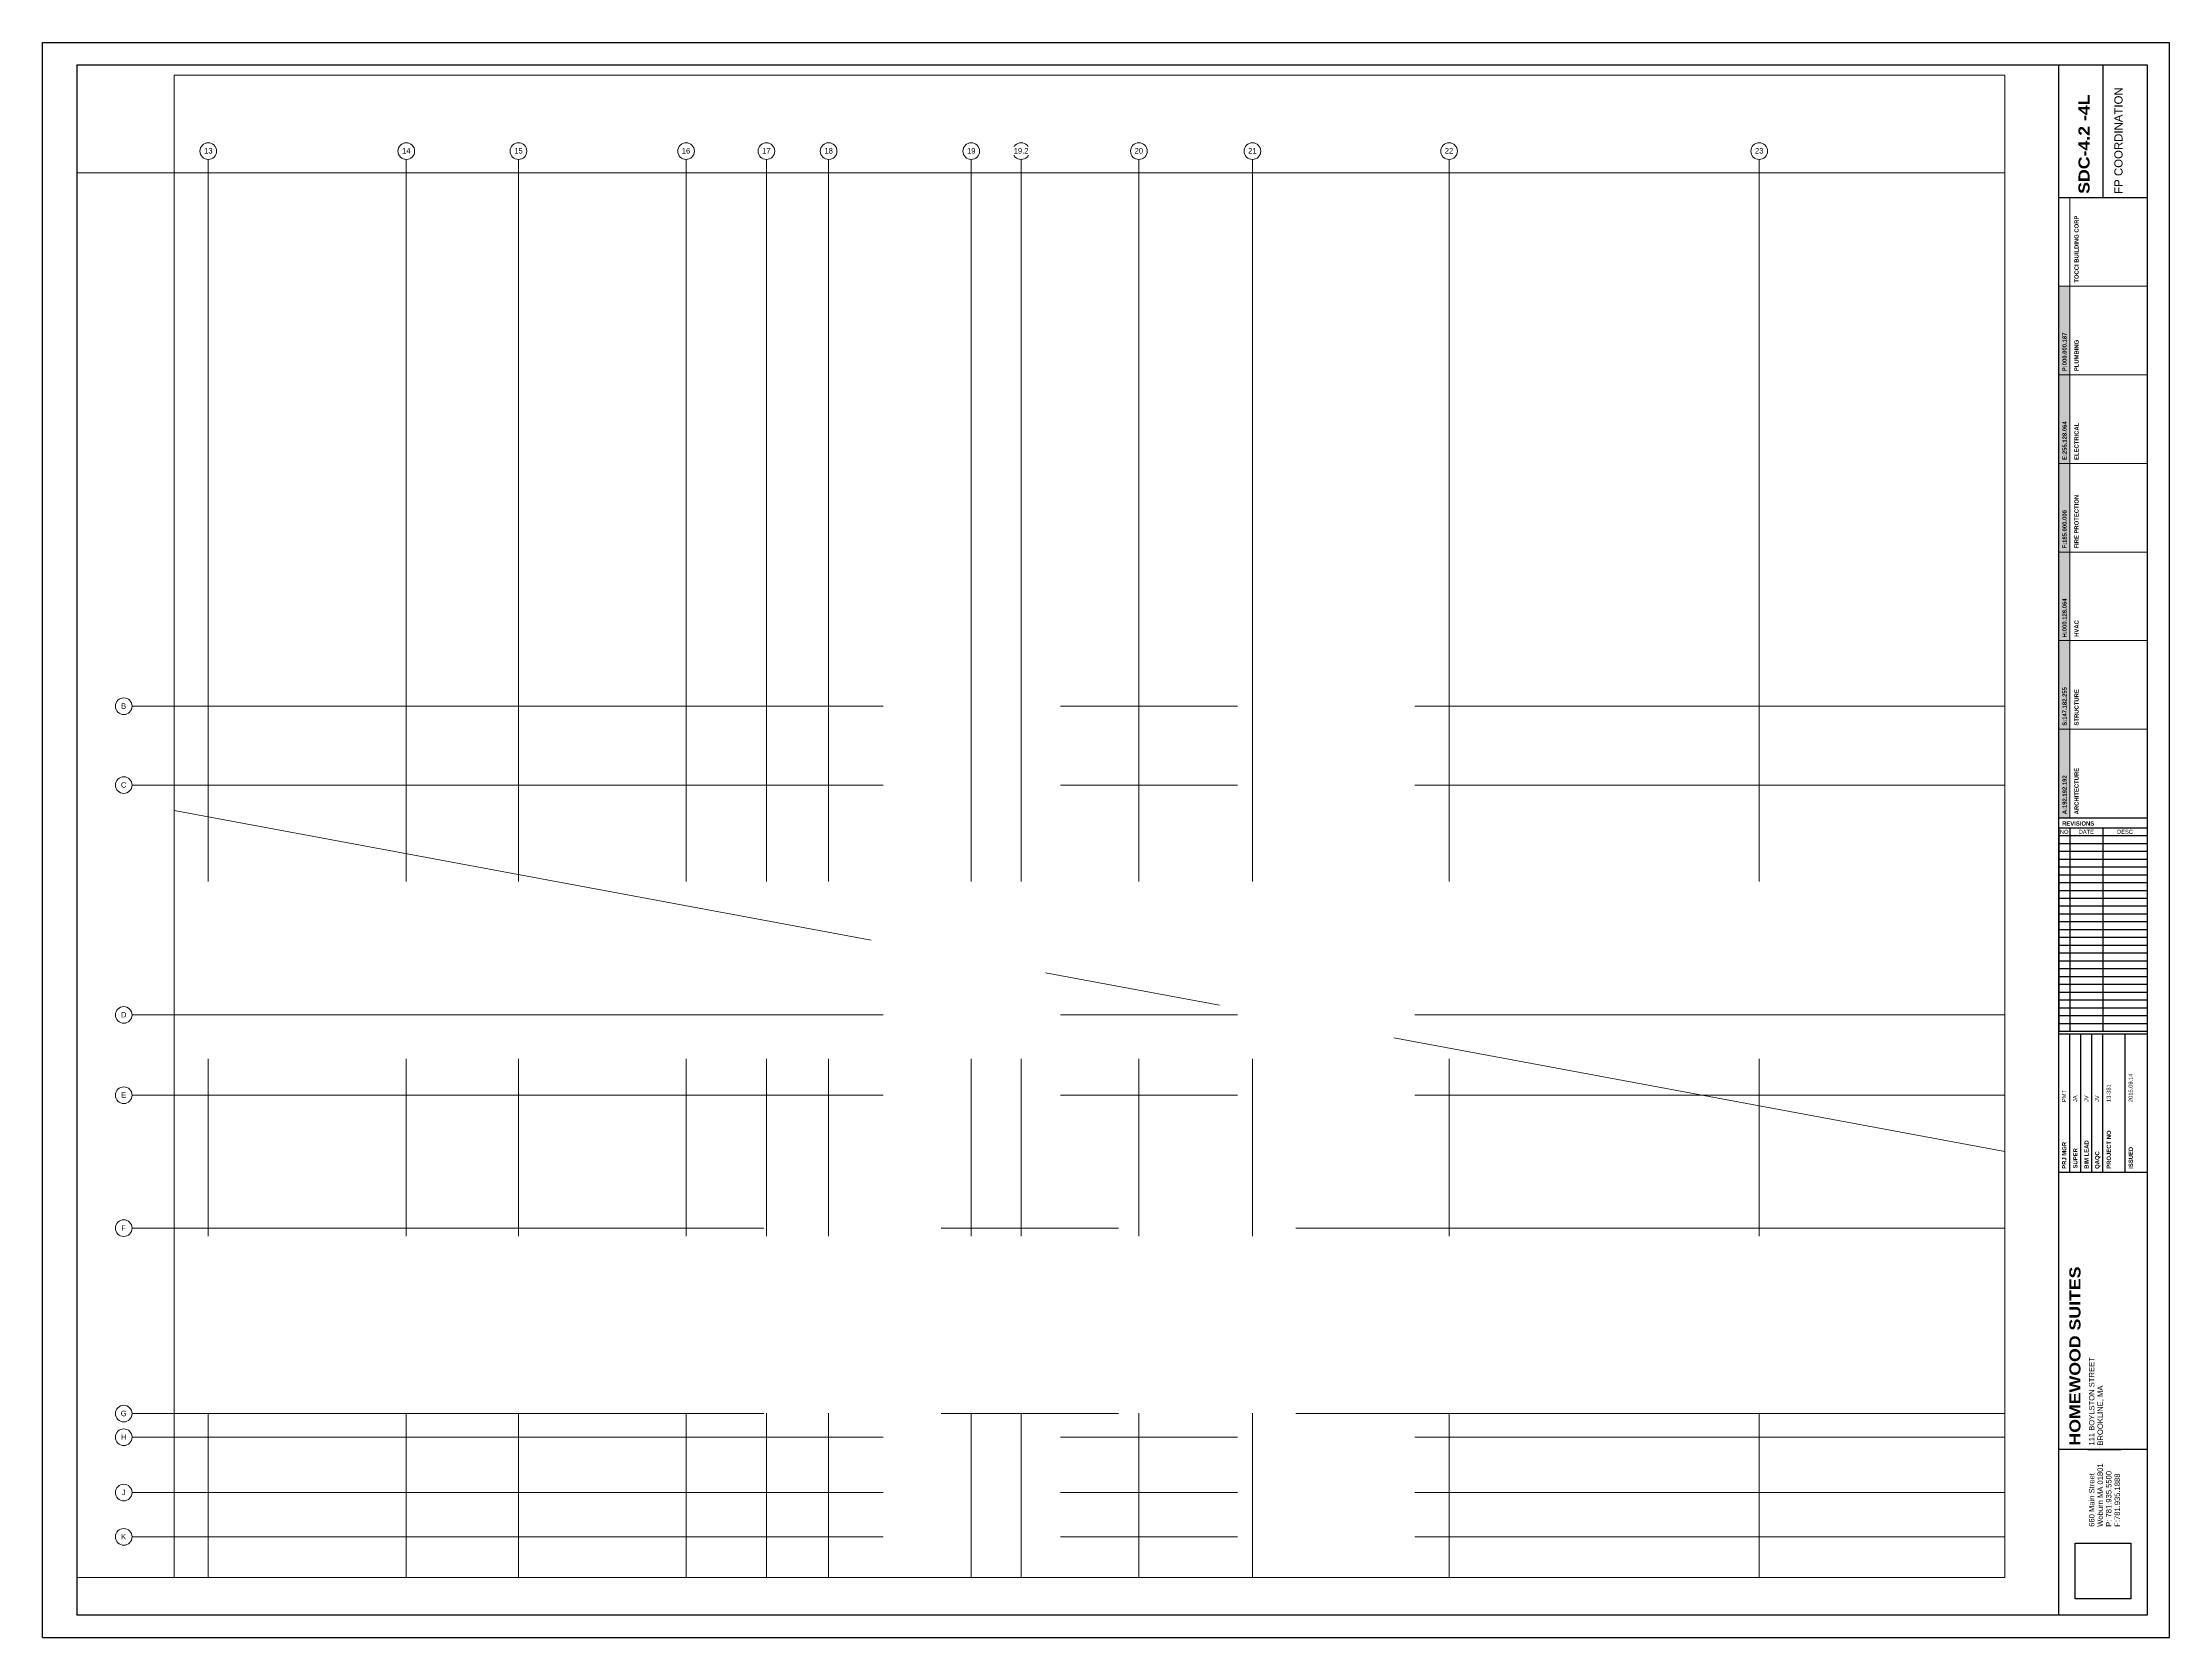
# Paper-space layout 'SDC - 0.0 - LL_A2' of a CAD drawing. Header units: inches. Extents: x -5.5 to 42.5, y -0.2 to 35.8.
# The model-space entities are those that its viewports show. They can reach past a viewport. Long polylines and large blocks are cut down to what shows.
import ezdxf

# ---------------------------------------------------------------- set-up
doc = ezdxf.new("R2010")
doc.units = ezdxf.units.IN
doc.header["$MEASUREMENT"] = 0
doc.linetypes.add('Grid Line', pattern=[0.875, 0.5, -0.125, 0.125, -0.125])
for name, color, linetype, lineweight in [('A-ANNO-NOTE', 250, 'Continuous', 9), ('S-GRID', 8, 'Continuous', 9), ('S-GRID-IDEN', 8, 'Continuous', 13)]:
    doc.layers.add(name, color=color, linetype=linetype, lineweight=lineweight)
doc.layers.add('VIEWPORT', color=7, linetype='Continuous', plot=False)
doc.layers.add('X - REF - ELEC', color=7, linetype='Continuous', true_color=0xff8040)
doc.styles.add('Arial', font='arial.ttf', dxfattribs={"height": 3.934132})
doc.styles.add('Arial Black', font='', dxfattribs={"height": 0.25})
doc.styles.add('Arial_1', font='arial.ttf', dxfattribs={"height": 5.901198})
doc.styles.add('Arial_2', font='arial.ttf', dxfattribs={"height": 0.092206})
doc.styles.add('Arial_B', font='arialbd.ttf', dxfattribs={"height": 0.095133})
doc.styles.get('Arial Black').set_extended_font_data('Arial Black')
picture_1 = doc.add_image_def('image1.jpg', size_in_pixel=(300, 300))

# ---------------------------------------------------------------- blocks, each defined once
blk = doc.blocks.new('Coordination Legend_36X48_2011 - Coordination Legend_36X48_2011-2112261-')
at = {"layer": 'A-ANNO-NOTE'}
for color, points in [(5, [(0, 10), (0, 12), (0.25, 12), (0.25, 10)]), (3, [(0, 4), (0, 6), (0.25, 6), (0.25, 4)]), (253, [(0, 2), (0.25, 2), (0.25, 0), (0, 0)])]:
    blk.add_hatch(color=color, dxfattribs=at).paths.add_polyline_path(points, flags=0)
at = {"layer": 'A-ANNO-NOTE', "true_color": 0xff8040, "transparency": 33554687}
blk.add_hatch(color=11, dxfattribs=at).paths.add_polyline_path([(0, 10), (0.25, 10), (0.25, 8), (0, 8)], flags=0)
at = {"layer": 'A-ANNO-NOTE', "true_color": 0xb90000}
blk.add_hatch(color=12, dxfattribs=at).paths.add_polyline_path([(0, 8), (0.25, 8), (0.25, 6), (0, 6)], flags=0)
at = {"layer": 'A-ANNO-NOTE', "true_color": 0x93b6ff}
blk.add_hatch(color=151, dxfattribs=at).paths.add_polyline_path([(0, 4), (0.25, 4), (0.25, 2), (0, 2)], flags=0)
at = {"layer": 'A-ANNO-NOTE'}
for p, q in [((0.25, 12), (0.25, 14)), ((0.25, 12), (0, 12)), ((0, 12), (0, 10)), ((0.25, 12), (2, 12)), ((0.25, 10), (0.25, 12)), ((0, 10), (0.25, 10)), ((0, 10), (0, 8)), ((0.25, 10), (0, 10)), ((0.25, 10), (2, 10)), ((0.25, 8), (0.25, 10)), ((0, 8), (0.25, 8)), ((0, 8), (0, 6)), ((0.25, 8), (0, 8)), ((0.25, 8), (2, 8)), ((0.25, 6), (0.25, 8)), ((0, 6), (0.25, 6)), ((0.25, 6), (0, 6)), ((0, 6), (0, 4)), ((0.25, 6), (2, 6)), ((0.25, 4), (0.25, 6)), ((0, 4), (0.25, 4)), ((0, 4), (0, 2)), ((0.25, 4), (0, 4)), ((0.25, 4), (2, 4)), ((0.25, 2), (0.25, 4)), ((0, 2), (0.25, 2)), ((0, 2), (0, 0)), ((0.25, 2), (0, 2)), ((0.25, 2), (2, 2)), ((0.25, 0), (0.25, 2)), ((0, 0), (0.25, 0))]:
    blk.add_line(p, q, dxfattribs=at)
at = {"layer": 'A-ANNO-NOTE', "char_height": 0.09513, "attachment_point": 1, "rotation": 90, "line_spacing_factor": 0.938532, "style": 'Arial_B'}
for s, insert, width in [('P:000.000.187', (0.085, 10.082), 1.008), ('E:255.128.064', (0.085, 8.078), 1.008), ('F:185.000.000', (0.085, 6.081), 1.00012), ('H:000.128.064', (0.085, 4.072), 1.017), ('S:147.182.255', (0.085, 2.079), 1.008), ('A:192.192.192', (0.085, 0.081), 1.01362)]:
    blk.add_mtext(s, dxfattribs=dict(at, insert=insert, width=width))
blk = doc.blocks.new('Grid - 3_16_-139788-FOURTH LEVEL')
at = {"layer": 'S-GRID-IDEN'}
blk.add_circle((0, 0), 0.188, dxfattribs=at)

msp = doc.modelspace()

# ---------------------------------------------------------------- linework, layer by layer
at = {"layer": 'S-GRID', "linetype": 'Grid Line'}
msp.add_line((-3580, 1488.3), (228, 778.5), dxfattribs=at)

# ---------------------------------------------------------------- block references
at = {"layer": 'S-GRID-IDEN', "xscale": 31.99999999999999, "yscale": 31.99999999999999, "zscale": 31.99999999999999}
for p, rotation in [((-2356, 1777.7), 180), ((-2213, 1777.7), 180), ((-2132, 1777.7), 180), ((-2011, 1777.7), 180), ((-1953, 1777.7), 180), ((-1908, 1777.7), 180), ((-1805, 1777.7), 180), ((-1769, 1777.7), 180), ((-1684, 1777.7), 180), ((-1602, 1777.7), 180), ((-1460, 1777.7), 180), ((-1236, 1777.7), 180), ((-3672.4, 1340), 269.9999999999996), ((-3672.4, 1283), 269.9999999999996), ((-3672.4, 1117), 269.9999999999996), ((-3672.4, 1059), 269.9999999999996), ((-3672.4, 963), 90), ((-3672.4, 829), 90), ((-3672.4, 812), 269.9999999999996), ((-3672.4, 772), 269.9999999999996), ((-3672.4, 740), 269.9999999999996)]:
    msp.add_blockref('Grid - 3_16_-139788-FOURTH LEVEL', p, dxfattribs=dict(at, rotation=rotation))

# ---------------------------------------------------------------- next in the draw order: texts
at = {"layer": 'S-GRID-IDEN', "lineweight": 9, "char_height": 3.93, "attachment_point": 2, "line_spacing_factor": 0.938532, "style": 'Arial', "bg_fill": 3, "box_fill_scale": 1.25, "bg_fill_color": 0, "bg_fill_transparency": 0}
for s, insert, width in [('13', (-2356, 1779.9), 7.296), ('14', (-2213, 1779.9), 7.296), ('15', (-2132, 1779.9), 7.296), ('16', (-2011, 1779.9), 7.296), ('17', (-1953, 1779.9), 7.296), ('18', (-1908, 1779.9), 7.296), ('19', (-1805, 1779.9), 7.296), ('19.2', (-1769, 1779.9), 12.768), ('20', (-1684, 1779.9), 7.296), ('21', (-1602, 1779.9), 7.296), ('22', (-1460, 1779.9), 7.296), ('23', (-1236, 1779.9), 7.296), ('B', (-3672.4, 1342.1), 4.368), ('C', (-3672.4, 1285.1), 4.704), ('D', (-3672.4, 1119.1), 4.704), ('E', (-3672.4, 1061.1), 4.368), ('F', (-3672.4, 965.1), 3.984), ('G', (-3672.4, 831.1), 5.088), ('H', (-3672.4, 814.1), 4.704), ('J', (-3672.4, 774.1), 3.264), ('K', (-3672.4, 742.1), 4.368)]:
    msp.add_mtext(s, dxfattribs=dict(at, insert=insert, width=width))

# ---------------------------------------------------------------- next in the draw order: linework, layer by layer
at = {"layer": 'S-GRID', "linetype": 'Grid Line'}
for p, q in [((-2356, 1771.7), (-2356, -484.3)), ((-2213, 1771.7), (-2213, -484.3)), ((-2132, 1771.7), (-2132, -484.3)), ((-2011, 1771.7), (-2011, -484.3)), ((-1953, 1771.7), (-1953, -484.3)), ((-1908, 1771.7), (-1908, -484.3)), ((-1805, 1771.7), (-1805, -484.3)), ((-1769, 1771.7), (-1769, -484.3)), ((-1684, 1771.7), (-1684, -484.3)), ((-1602, 1771.7), (-1602, -484.3)), ((-1460, 1771.7), (-1460, -484.3)), ((-1236, 1771.7), (-1236, -484.3)), ((-3666.4, 1340), (228, 1340)), ((-3666.4, 1283), (228, 1283)), ((-3666.4, 1117), (228, 1117)), ((-3666.4, 1059), (228, 1059)), ((228, 963), (-3666.4, 963)), ((228, 829), (-3666.4, 829)), ((-3666.4, 812), (228, 812)), ((-3666.4, 772), (228, 772)), ((-3666.4, 740), (228, 740))]:
    msp.add_line(p, q, dxfattribs=at)

psp = doc.layouts.new('SDC - 0.0 - LL_A2')

# ---------------------------------------------------------------- linework, layer by layer
for p, q in [((-5.512, 35.801), (42.488, 35.801)), ((-5.512, -0.199), (-5.512, 35.801)), ((42.488, -0.199), (42.488, 35.801)), ((-4.736, 35.301), (41.988, 35.301)), ((-4.736, 35.301), (-4.736, 0.301)), ((40.988, 35.301), (40.988, 32.301)), ((41.988, 35.301), (41.988, 0.301)), ((39.988, 32.301), (41.988, 32.301)), ((41.985, 18.071), (41.985, 17.894)), ((41.985, 17.894), (41.985, 13.477)), ((41.985, 17.717), (39.99, 17.717)), ((41.985, 17.541), (39.99, 17.541)), ((41.985, 17.364), (39.99, 17.364)), ((41.985, 17.187), (39.99, 17.187)), ((41.985, 17.011), (39.99, 17.011)), ((41.985, 16.834), (39.99, 16.834)), ((41.985, 16.657), (39.99, 16.657)), ((41.985, 16.481), (39.99, 16.481)), ((41.985, 16.304), (39.99, 16.304)), ((41.985, 16.127), (39.99, 16.127)), ((41.985, 15.951), (39.99, 15.951)), ((41.985, 15.774), (39.99, 15.774)), ((41.985, 15.597), (39.99, 15.597)), ((41.985, 15.42), (39.99, 15.42)), ((41.985, 15.244), (39.99, 15.244)), ((41.985, 15.067), (39.99, 15.067)), ((41.985, 14.89), (39.99, 14.89)), ((41.985, 14.714), (39.99, 14.714)), ((41.985, 14.537), (39.99, 14.537)), ((41.985, 14.36), (39.99, 14.36)), ((41.985, 14.184), (39.99, 14.184)), ((41.985, 14.007), (39.99, 14.007)), ((41.985, 13.83), (39.99, 13.83)), ((41.985, 13.654), (39.99, 13.654)), ((41.985, 13.477), (39.99, 13.477)), ((39.988, 13.426), (41.988, 13.426)), ((40.238, 10.301), (40.238, 13.426)), ((40.488, 10.301), (40.488, 13.426)), ((40.738, 10.301), (40.738, 13.426)), ((40.988, 10.301), (40.988, 13.426)), ((41.488, 10.301), (41.488, 13.426)), ((39.988, 10.301), (41.988, 10.301)), ((41.988, 0.301), (-4.736, 0.301)), ((-5.512, -0.199), (42.488, -0.199))]:
    psp.add_line(p, q)

# ---------------------------------------------------------------- texts
at = {"lineweight": 9, "attachment_point": 1, "rotation": 90}
for s, insert, char_height, width, line_spacing_factor, style in [('SDC-4.2 -4L', (40.435, 32.386), 0.25, 2.82013, 1.176471, 'Arial Black'), ('FP COORDINATION', (41.245, 32.386), 0.18441, 3.09825, 0.938532, 'Arial_1'), ('2015.09.14', (41.565, 11.886), 0.0922, 0.7695, 0.938532, 'Arial_2'), ('PMT', (40.064, 11.886), 0.0922, 0.17888, 0.938532, 'Arial_2'), ('JA', (40.314, 11.886), 0.0922, 0.33187, 0.938532, 'Arial_2'), ('JV', (40.568, 11.886), 0.0922, 0.315, 0.938532, 'Arial_2'), ('JV', (40.807, 11.886), 0.0922, 0.58612, 0.938532, 'Arial_2'), ('13-381', (41.069, 11.886), 0.0922, 0.5625, 0.938532, 'Arial_2')]:
    psp.add_mtext(s, dxfattribs=dict(at, insert=insert, char_height=char_height, width=width, line_spacing_factor=line_spacing_factor, style=style))
at = {"color": 7, "insert": (40.066, 18.221), "char_height": 0.0951, "width": 0.83812, "attachment_point": 1, "line_spacing_factor": 0.938532, "style": 'Arial_B', "bg_fill": 3, "box_fill_scale": 1.25, "bg_fill_color": 0, "bg_fill_transparency": 0}
psp.add_mtext('REVISIONS', dxfattribs=at)
at = {"insert": (41.485, 18.032), "char_height": 0.0922, "width": 0.42525, "attachment_point": 2, "line_spacing_factor": 0.938532, "style": 'Arial_2'}
psp.add_mtext('DESC', dxfattribs=at)
at = {"color": 7, "lineweight": 30, "insert": (40.672, 2.299), "char_height": 0.12294, "width": 1.7055, "attachment_point": 1, "rotation": 90, "line_spacing_factor": 0.938532, "style": 'Arial', "bg_fill": 3, "box_fill_scale": 1.25, "bg_fill_color": 0, "bg_fill_transparency": 0}
psp.add_mtext('660 Main Street\\PWoburn MA 01801\\PP: 781.935.5500\\PF:781.935.1888', dxfattribs=at)

# ---------------------------------------------------------------- pictures from other files: only their frames are drawn
at = {"layer": 'X - REF - ELEC'}
image = psp.add_image(picture_1, insert=(41.613, 0.676), size_in_units=(1.25, 1.25), rotation=90, dxfattribs=at)
image.dxf.flags = 7

# ---------------------------------------------------------------- viewports
at = {"layer": 'VIEWPORT'}
psp.add_viewport(center=(18.114, 33.962), size=(41.311, 2.199761), view_center_point=(-1719.697, 1797.285), view_height=70.39241, dxfattribs=at)
for center, size, view_center_point, view_height, status in [((-3.639, 17.01), (2.195, 31.7036), (-3671.081, 1218.022), 1014.5142, 4), ((18.114, 17.01), (41.311, 31.70357), (-1719.697, 1218.022), 1014.51416, 3)]:
    psp.add_viewport(center=center, size=size, view_center_point=view_center_point, view_height=view_height, status=status, dxfattribs=at)

# ---------------------------------------------------------------- next in the draw order: linework, layer by layer
for p, q in [((40.239, 18.071), (39.99, 18.071)), ((39.99, 18.071), (39.99, 17.894)), ((41.985, 17.894), (39.99, 17.894)), ((39.99, 17.894), (39.99, 13.477)), ((40.984, 18.071), (40.239, 18.071)), ((40.239, 18.071), (40.239, 17.894)), ((40.239, 17.894), (40.239, 13.477)), ((41.985, 18.071), (40.984, 18.071)), ((40.984, 18.071), (40.984, 17.894)), ((40.984, 17.894), (40.984, 13.477)), ((39.988, 4.051), (41.988, 4.051))]:
    psp.add_line(p, q)

# ---------------------------------------------------------------- next in the draw order: block references
psp.add_blockref('Coordination Legend_36X48_2011 - Coordination Legend_36X48_2011-2112261-', (39.988, 18.301))

# ---------------------------------------------------------------- next in the draw order: texts
at = {"char_height": 0.0922, "attachment_point": 2, "line_spacing_factor": 0.938532, "style": 'Arial_2'}
for s, insert, width in [('NO', (40.115, 18.032), 0.2295), ('DATE', (40.612, 18.032), 0.40837)]:
    psp.add_mtext(s, dxfattribs=dict(at, insert=insert, width=width))
at = {"color": 7, "char_height": 0.0951, "attachment_point": 1, "rotation": 90, "line_spacing_factor": 0.938532, "style": 'Arial_B', "bg_fill": 3, "box_fill_scale": 1.25, "bg_fill_color": 0, "bg_fill_transparency": 0}
for s, insert, width in [('PRJ MGR', (40.067, 10.381), 0.702), ('ISSUED', (41.568, 10.381), 0.57262)]:
    psp.add_mtext(s, dxfattribs=dict(at, insert=insert, width=width))
at = {"lineweight": 9, "insert": (40.23, 4.132), "char_height": 0.25, "width": 5.86061, "attachment_point": 1, "rotation": 90, "line_spacing_factor": 1.176471, "style": 'Arial Black'}
psp.add_mtext('HOMEWOOD SUITES', dxfattribs=at)

# ---------------------------------------------------------------- next in the draw order: linework, layer by layer
psp.add_line((39.988, 35.301), (39.988, 0.301))

# ---------------------------------------------------------------- next in the draw order: texts
at = {"attachment_point": 1, "rotation": 90, "line_spacing_factor": 0.938532, "style": 'Arial_B', "bg_fill": 3, "box_fill_scale": 1.25, "bg_fill_color": 0, "bg_fill_transparency": 0}
for s, insert, char_height, width in [('TOCCI BUILDING CORP', (40.343, 30.381), 0.09513, 1.75725), ('PLUMBING', (40.343, 28.383), 0.0951, 0.82237), ('ELECTRICAL', (40.343, 26.379), 0.0951, 0.97312), ('FIRE PROTECTION', (40.343, 24.38), 0.09513, 1.40512), ('HVAC', (40.343, 22.387), 0.0951, 0.43312), ('STRUCTURE', (40.343, 20.386), 0.0951, 0.95062), ('ARCHITECTURE', (40.343, 18.381), 0.09513, 1.21275)]:
    psp.add_mtext(s, dxfattribs=dict(at, insert=insert, char_height=char_height, width=width))
at = {"color": 7, "insert": (40.317, 10.388), "char_height": 0.0951, "width": 0.52987, "attachment_point": 1, "rotation": 90, "line_spacing_factor": 0.938532, "style": 'Arial_B', "bg_fill": 3, "box_fill_scale": 1.25, "bg_fill_color": 0, "bg_fill_transparency": 0}
psp.add_mtext('SUPER', dxfattribs=at)
at = {"lineweight": 9, "insert": (40.672, 4.132), "char_height": 0.12294, "width": 2.136, "attachment_point": 1, "rotation": 90, "line_spacing_factor": 0.938532, "style": 'Arial', "bg_fill": 3, "box_fill_scale": 1.25, "bg_fill_color": 0, "bg_fill_transparency": 0}
psp.add_mtext('111 BOYLSTON STREET \\PBROOKLINE, MA', dxfattribs=at)

# ---------------------------------------------------------------- next in the draw order: linework, layer by layer
psp.add_line((39.988, 18.301), (41.988, 18.301))

# ---------------------------------------------------------------- next in the draw order: texts
at = {"color": 7, "insert": (40.57, 10.38), "char_height": 0.0951, "width": 0.74137, "attachment_point": 1, "rotation": 90, "line_spacing_factor": 0.938532, "style": 'Arial_B', "bg_fill": 3, "box_fill_scale": 1.25, "bg_fill_color": 0, "bg_fill_transparency": 0}
psp.add_mtext('BIM LEAD', dxfattribs=at)

# ---------------------------------------------------------------- next in the draw order: texts
at = {"color": 7, "insert": (40.809, 10.378), "char_height": 0.0951, "width": 0.46012, "attachment_point": 1, "rotation": 90, "line_spacing_factor": 0.938532, "style": 'Arial_B', "bg_fill": 3, "box_fill_scale": 1.25, "bg_fill_color": 0, "bg_fill_transparency": 0}
psp.add_mtext('QAQC', dxfattribs=at)

# ---------------------------------------------------------------- next in the draw order: texts
at = {"color": 7, "insert": (41.072, 10.381), "char_height": 0.0951, "width": 1.00238, "attachment_point": 1, "rotation": 90, "line_spacing_factor": 0.938532, "style": 'Arial_B', "bg_fill": 3, "box_fill_scale": 1.25, "bg_fill_color": 0, "bg_fill_transparency": 0}
psp.add_mtext('PROJECT NO', dxfattribs=at)

doc.saveas('drawing.dxf')
